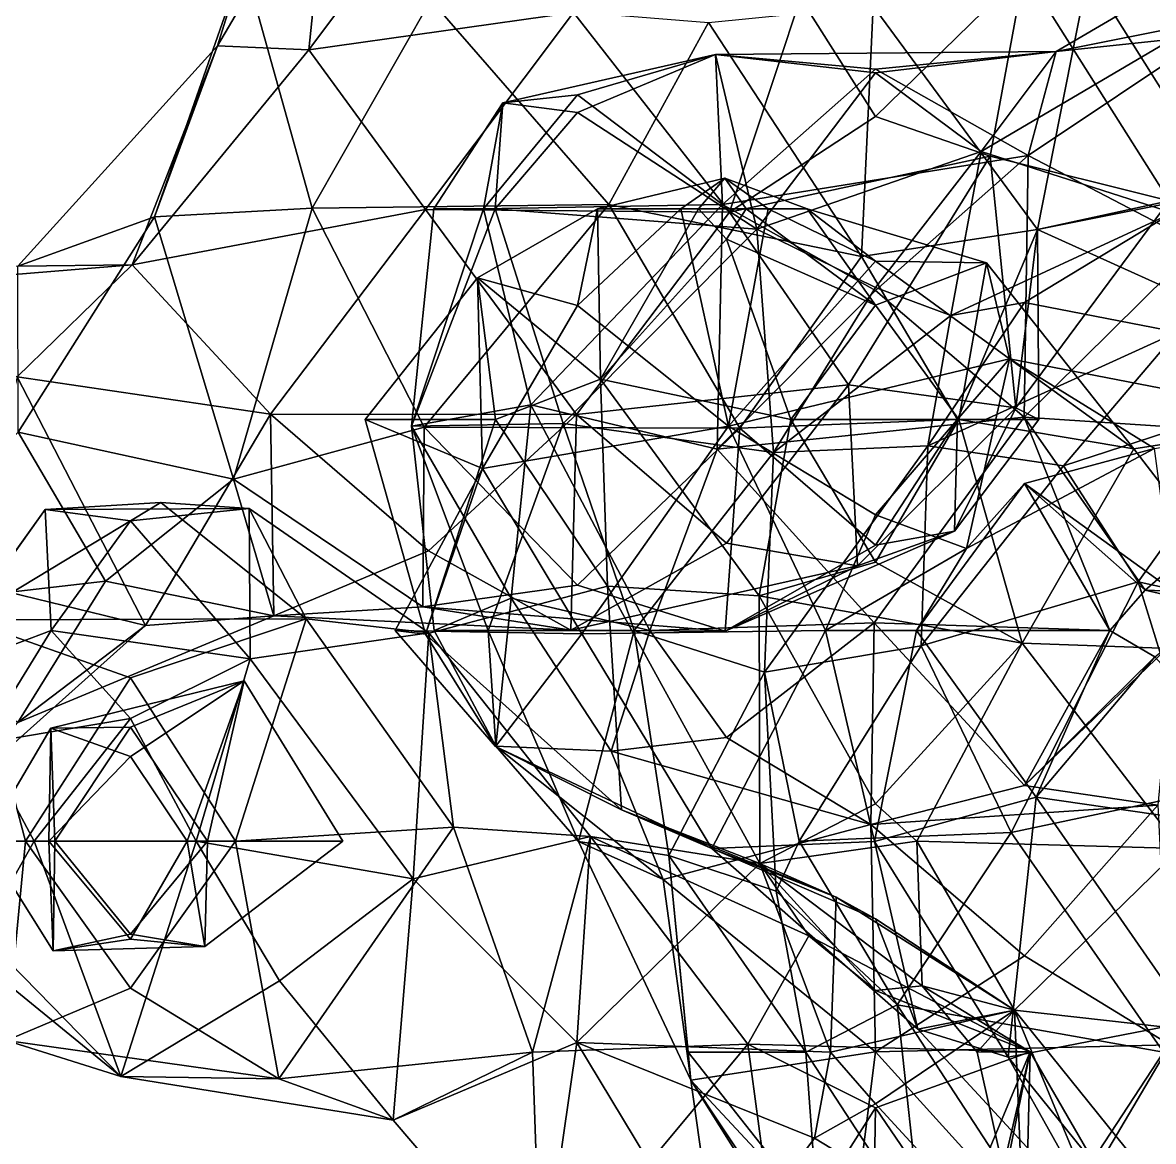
# Model space of a CAD drawing. Extents: x 290083 to 295691, y 4553739 to 4561622.
# Drawn here: x 293514.7 to 293610.3, y 4559095.4 to 4559189.9 of the extents above; entities that cross this region are included whole.
import ezdxf

# ---------------------------------------------------------------- set-up
doc = ezdxf.new("R2010")
doc.units = 0
doc.layers.add('Au_ppm_Pref_-_0_3', color=7, linetype='CONTINUOUS')

msp = doc.modelspace()

# ---------------------------------------------------------------- linework, layer by layer
at = {"layer": 'Au_ppm_Pref_-_0_3'}
for points in [[(293531.165, 4559187.961, 1775.858), (293540.558, 4559203.954, 1775.858), (293533.368, 4559195.027, 1781.602)], [(293540.558, 4559203.954, 1775.858), (293531.165, 4559187.961, 1775.858), (293538.869, 4559187.637, 1772.537)], [(293540.558, 4559203.954, 1775.858), (293538.869, 4559187.637, 1772.537), (293549.005, 4559201.146, 1772.812)], [(293561.254, 4559190.769, 1771.542), (293549.005, 4559201.146, 1772.812), (293538.869, 4559187.637, 1772.537)], [(293614.899, 4559188.846, 1828.143), (293602.068, 4559187.499, 1822.65), (293622.904, 4559199.685, 1823.335)], [(293622.904, 4559199.685, 1823.335), (293602.068, 4559187.499, 1822.65), (293614.21, 4559189.901, 1817.909)], [(293539.171, 4559174.246, 1786.63), (293525.83, 4559173.512, 1781.373), (293533.368, 4559195.027, 1781.602)], [(293525.83, 4559173.512, 1781.373), (293531.165, 4559187.961, 1775.858), (293533.368, 4559195.027, 1781.602)], [(293549.206, 4559191.844, 1787.183), (293539.171, 4559174.246, 1786.63), (293533.368, 4559195.027, 1781.602)], [(293615.13, 4559194.769, 1793.007), (293616.421, 4559175.628, 1786.848), (293604.774, 4559194.148, 1786.87)], [(293599.376, 4559194.274, 1773.521), (293580.457, 4559192.008, 1772.91), (293586.803, 4559182.002, 1773.254)], [(293604.774, 4559194.148, 1786.87), (293600.509, 4559172.434, 1783.422), (293586.601, 4559191.305, 1782.914)], [(293596.494, 4559178.63, 1772.77), (293599.376, 4559194.274, 1773.521), (293586.803, 4559182.002, 1773.254)], [(293611.625, 4559174.876, 1776.261), (293599.376, 4559194.274, 1773.521), (293596.494, 4559178.63, 1772.77)], [(293624.555, 4559191.615, 1774.171), (293599.376, 4559194.274, 1773.521), (293611.625, 4559174.876, 1776.261)], [(293616.421, 4559175.628, 1786.848), (293600.509, 4559172.434, 1783.422), (293604.774, 4559194.148, 1786.87)], [(293539.171, 4559174.246, 1786.63), (293549.206, 4559191.844, 1787.183), (293564.241, 4559174.546, 1788.956)], [(293572.684, 4559189.95, 1786.334), (293564.241, 4559174.546, 1788.956), (293549.206, 4559191.844, 1787.183)], [(293574.447, 4559173.903, 1771.065), (293580.457, 4559192.008, 1772.91), (293561.254, 4559190.769, 1771.542)], [(293574.447, 4559173.903, 1771.065), (293586.803, 4559182.002, 1773.254), (293580.457, 4559192.008, 1772.91)], [(293561.254, 4559190.769, 1771.542), (293538.869, 4559187.637, 1772.537), (293548.757, 4559174.135, 1770.44)], [(293574.447, 4559173.903, 1771.065), (293561.254, 4559190.769, 1771.542), (293548.757, 4559174.135, 1770.44)], [(293585.603, 4559170.149, 1785.824), (293572.684, 4559189.95, 1786.334), (293586.601, 4559191.305, 1782.914)], [(293600.509, 4559172.434, 1783.422), (293585.603, 4559170.149, 1785.824), (293586.601, 4559191.305, 1782.914)], [(293585.603, 4559170.149, 1785.824), (293564.241, 4559174.546, 1788.956), (293572.684, 4559189.95, 1786.334)], [(293595.721, 4559179.027, 1815.719), (293614.21, 4559189.901, 1817.909), (293602.068, 4559187.499, 1822.65)], [(293614.21, 4559189.901, 1817.909), (293595.721, 4559179.027, 1815.719), (293611.925, 4559173.85, 1811.484)], [(293614.899, 4559188.846, 1828.143), (293614.133, 4559171.175, 1833.241), (293599.718, 4559178.698, 1830.055)], [(293614.899, 4559188.846, 1828.143), (293599.718, 4559178.698, 1830.055), (293602.068, 4559187.499, 1822.65)], [(293514.26, 4559169.35, 1775.328), (293531.165, 4559187.961, 1775.858), (293525.83, 4559173.512, 1781.373)], [(293531.165, 4559187.961, 1775.858), (293514.26, 4559169.35, 1775.328), (293523.93, 4559169.444, 1771.559)], [(293538.869, 4559187.637, 1772.537), (293531.165, 4559187.961, 1775.858), (293523.93, 4559169.444, 1771.559)], [(293548.757, 4559174.135, 1770.44), (293538.869, 4559187.637, 1772.537), (293523.93, 4559169.444, 1771.559)], [(293573.279, 4559187.232, 1823.373), (293561.605, 4559183.82, 1826.583), (293555.276, 4559183.14, 1823.373)], [(293573.279, 4559187.232, 1823.373), (293555.276, 4559183.14, 1823.373), (293561.605, 4559182.317, 1820.664)], [(293576.757, 4559172.48, 1818.408), (293573.279, 4559187.232, 1823.373), (293561.605, 4559182.317, 1820.664)], [(293573.279, 4559187.232, 1823.373), (293573.863, 4559174.566, 1829.482), (293561.605, 4559183.82, 1826.583)], [(293586.803, 4559185.688, 1819.54), (293602.068, 4559187.499, 1822.65), (293573.279, 4559187.232, 1823.373)], [(293573.279, 4559187.232, 1823.373), (293602.068, 4559187.499, 1822.65), (293586.803, 4559185.987, 1827.305)], [(293576.757, 4559172.48, 1818.408), (293586.803, 4559185.688, 1819.54), (293573.279, 4559187.232, 1823.373)], [(293573.279, 4559187.232, 1823.373), (293586.803, 4559185.987, 1827.305), (293573.863, 4559174.566, 1829.482)], [(293602.068, 4559187.499, 1822.65), (293599.718, 4559178.698, 1830.055), (293586.803, 4559185.987, 1827.305)], [(293586.803, 4559185.688, 1819.54), (293595.721, 4559179.027, 1815.719), (293602.068, 4559187.499, 1822.65)], [(293599.718, 4559178.698, 1830.055), (293573.863, 4559174.566, 1829.482), (293586.803, 4559185.987, 1827.305)], [(293576.757, 4559172.48, 1818.408), (293595.721, 4559179.027, 1815.719), (293586.803, 4559185.688, 1819.54)], [(293553.655, 4559174.19, 1827.12), (293549.437, 4559174.19, 1823.373), (293555.276, 4559183.14, 1823.373)], [(293555.276, 4559183.14, 1823.373), (293549.437, 4559174.19, 1823.373), (293554.627, 4559174.19, 1820.083)], [(293553.655, 4559174.19, 1827.12), (293561.605, 4559183.82, 1826.583), (293573.863, 4559174.566, 1829.482)], [(293553.655, 4559174.19, 1827.12), (293555.276, 4559183.14, 1823.373), (293561.605, 4559183.82, 1826.583)], [(293555.276, 4559183.14, 1823.373), (293554.627, 4559174.19, 1820.083), (293561.605, 4559182.317, 1820.664)], [(293576.757, 4559172.48, 1818.408), (293561.605, 4559182.317, 1820.664), (293554.627, 4559174.19, 1820.083)], [(293574.447, 4559173.903, 1771.065), (293596.494, 4559178.63, 1772.77), (293586.803, 4559182.002, 1773.254)], [(293599.718, 4559178.698, 1830.055), (293586.803, 4559167.277, 1832.947), (293573.863, 4559174.566, 1829.482)], [(293574.447, 4559173.903, 1771.065), (293584.503, 4559159.304, 1771.98), (293596.494, 4559178.63, 1772.77)], [(293576.757, 4559172.48, 1818.408), (293586.803, 4559167.54, 1813.711), (293595.721, 4559179.027, 1815.719)], [(293598.667, 4559157.359, 1776.256), (293596.494, 4559178.63, 1772.77), (293584.503, 4559159.304, 1771.98)], [(293586.803, 4559167.54, 1813.711), (293593.175, 4559165.179, 1811.494), (293595.721, 4559179.027, 1815.719)], [(293599.356, 4559156.565, 1834.323), (293586.803, 4559167.277, 1832.947), (293599.718, 4559178.698, 1830.055)], [(293611.925, 4559173.85, 1811.484), (293595.721, 4559179.027, 1815.719), (293593.175, 4559165.179, 1811.494)], [(293611.625, 4559174.876, 1776.261), (293596.494, 4559178.63, 1772.77), (293598.667, 4559157.359, 1776.256)], [(293599.356, 4559156.565, 1834.323), (293599.718, 4559178.698, 1830.055), (293614.133, 4559171.175, 1833.241)], [(293563.279, 4559174.19, 1853.069), (293574.056, 4559176.777, 1853.044), (293571.824, 4559174.19, 1854.191)], [(293574.056, 4559176.777, 1853.044), (293563.279, 4559174.19, 1853.069), (293570.349, 4559174.19, 1851.252)], [(293574.056, 4559176.777, 1853.044), (293570.349, 4559174.19, 1851.252), (293577.715, 4559174.19, 1851.414)], [(293575.863, 4559174.19, 1853.852), (293571.824, 4559174.19, 1854.191), (293574.056, 4559176.777, 1853.044)], [(293574.056, 4559176.777, 1853.044), (293581.03, 4559174.19, 1853.069), (293575.863, 4559174.19, 1853.852)], [(293581.03, 4559174.19, 1853.069), (293574.056, 4559176.777, 1853.044), (293577.715, 4559174.19, 1851.414)], [(293616.421, 4559175.628, 1786.848), (293617.82, 4559164.601, 1781.797), (293600.509, 4559172.434, 1783.422)], [(293539.171, 4559174.246, 1786.63), (293564.241, 4559174.546, 1788.956), (293548.635, 4559155.738, 1787.673)], [(293564.241, 4559174.546, 1788.956), (293575.329, 4559155.647, 1788.483), (293548.635, 4559155.738, 1787.673)], [(293557.656, 4559157.609, 1830.739), (293553.655, 4559174.19, 1827.12), (293573.863, 4559174.566, 1829.482)], [(293557.656, 4559157.609, 1830.739), (293573.863, 4559174.566, 1829.482), (293573.408, 4559153.869, 1832.967)], [(293564.241, 4559174.546, 1788.956), (293585.603, 4559170.149, 1785.824), (293575.329, 4559155.647, 1788.483)], [(293586.803, 4559167.277, 1832.947), (293573.408, 4559153.869, 1832.967), (293573.863, 4559174.566, 1829.482)], [(293611.625, 4559174.876, 1776.261), (293598.667, 4559157.359, 1776.256), (293600.509, 4559172.434, 1783.422)], [(293611.625, 4559174.876, 1776.261), (293600.509, 4559172.434, 1783.422), (293617.82, 4559164.601, 1781.797)], [(293514.31, 4559155.306, 1780.639), (293514.26, 4559169.35, 1775.328), (293525.83, 4559173.512, 1781.373)], [(293514.31, 4559155.306, 1780.639), (293525.83, 4559173.512, 1781.373), (293532.523, 4559151.35, 1783.434)], [(293548.757, 4559174.135, 1770.44), (293523.93, 4559169.444, 1771.559), (293535.642, 4559156.841, 1770.404)], [(293539.171, 4559174.246, 1786.63), (293532.523, 4559151.35, 1783.434), (293525.83, 4559173.512, 1781.373)], [(293539.171, 4559174.246, 1786.63), (293548.635, 4559155.738, 1787.673), (293532.523, 4559151.35, 1783.434)], [(293561.526, 4559156.801, 1770.635), (293548.757, 4559174.135, 1770.44), (293535.642, 4559156.841, 1770.404)], [(293557.656, 4559157.609, 1830.739), (293547.555, 4559155.824, 1823.383), (293553.655, 4559174.19, 1827.12)], [(293553.655, 4559174.19, 1827.12), (293547.555, 4559155.824, 1823.383), (293549.437, 4559174.19, 1823.373)], [(293560.379, 4559156.033, 1816.52), (293554.627, 4559174.19, 1820.083), (293547.555, 4559155.824, 1823.383)], [(293554.627, 4559174.19, 1820.083), (293549.437, 4559174.19, 1823.373), (293547.555, 4559155.824, 1823.383)], [(293574.447, 4559173.903, 1771.065), (293548.757, 4559174.135, 1770.44), (293561.526, 4559156.801, 1770.635)], [(293563.279, 4559174.19, 1853.069), (293563.557, 4559159.792, 1855.13), (293553.14, 4559168.342, 1853.069)], [(293563.279, 4559174.19, 1853.069), (293553.14, 4559168.342, 1853.069), (293561.605, 4559166.013, 1849.856)], [(293576.757, 4559172.48, 1818.408), (293554.627, 4559174.19, 1820.083), (293560.379, 4559156.033, 1816.52)], [(293574.447, 4559173.903, 1771.065), (293561.526, 4559156.801, 1770.635), (293584.503, 4559159.304, 1771.98)], [(293574.356, 4559155.818, 1847.671), (293570.349, 4559174.19, 1851.252), (293561.605, 4559166.013, 1849.856)], [(293563.279, 4559174.19, 1853.069), (293561.605, 4559166.013, 1849.856), (293570.349, 4559174.19, 1851.252)], [(293563.279, 4559174.19, 1853.069), (293571.824, 4559174.19, 1854.191), (293563.557, 4559159.792, 1855.13)], [(293571.824, 4559174.19, 1854.191), (293574.204, 4559171.629, 1853.923), (293563.557, 4559159.792, 1855.13)], [(293574.356, 4559155.818, 1847.671), (293577.715, 4559174.19, 1851.414), (293570.349, 4559174.19, 1851.252)], [(293574.204, 4559171.629, 1853.923), (293571.824, 4559174.19, 1854.191), (293575.863, 4559174.19, 1853.852)], [(293586.803, 4559166.049, 1856.295), (293574.204, 4559171.629, 1853.923), (293575.863, 4559174.19, 1853.852)], [(293574.356, 4559155.818, 1847.671), (293586.803, 4559169.766, 1848.605), (293577.715, 4559174.19, 1851.414)], [(293586.803, 4559166.049, 1856.295), (293575.863, 4559174.19, 1853.852), (293581.03, 4559174.19, 1853.069)], [(293586.803, 4559169.766, 1848.605), (293581.03, 4559174.19, 1853.069), (293577.715, 4559174.19, 1851.414)], [(293586.803, 4559166.049, 1856.295), (293581.03, 4559174.19, 1853.069), (293596.181, 4559169.635, 1853.069)], [(293586.803, 4559169.766, 1848.605), (293596.181, 4559169.635, 1853.069), (293581.03, 4559174.19, 1853.069)], [(293611.925, 4559173.85, 1811.484), (293593.175, 4559165.179, 1811.494), (293599.402, 4559166.276, 1808.193)], [(293611.925, 4559173.85, 1811.484), (293599.402, 4559166.276, 1808.193), (293612.3, 4559163.773, 1804.632)], [(293576.757, 4559172.48, 1818.408), (293560.379, 4559156.033, 1816.52), (293578.16, 4559153.585, 1812.31)], [(293576.757, 4559172.48, 1818.408), (293578.16, 4559153.585, 1812.31), (293586.803, 4559167.54, 1813.711)], [(293579.645, 4559156.372, 1856.444), (293563.557, 4559159.792, 1855.13), (293574.204, 4559171.629, 1853.923)], [(293586.803, 4559166.049, 1856.295), (293579.645, 4559156.372, 1856.444), (293574.204, 4559171.629, 1853.923)], [(293585.603, 4559170.149, 1785.824), (293600.509, 4559172.434, 1783.422), (293593.728, 4559156.372, 1785.062)], [(293600.621, 4559156.372, 1781.797), (293593.728, 4559156.372, 1785.062), (293600.509, 4559172.434, 1783.422)], [(293598.667, 4559157.359, 1776.256), (293600.621, 4559156.372, 1781.797), (293600.509, 4559172.434, 1783.422)], [(293599.356, 4559156.565, 1834.323), (293614.133, 4559171.175, 1833.241), (293624.568, 4559154.913, 1833.896)], [(293574.356, 4559155.818, 1847.671), (293598.128, 4559161.514, 1846.873), (293586.803, 4559169.766, 1848.605)], [(293593.728, 4559156.372, 1785.062), (293575.329, 4559155.647, 1788.483), (293585.603, 4559170.149, 1785.824)], [(293596.181, 4559169.635, 1853.069), (293586.803, 4559169.766, 1848.605), (293598.128, 4559161.514, 1846.873)], [(293593.851, 4559156.372, 1856.392), (293586.803, 4559166.049, 1856.295), (293596.181, 4559169.635, 1853.069)], [(293593.851, 4559156.372, 1856.392), (293596.181, 4559169.635, 1853.069), (293608.639, 4559153.9, 1852.236)], [(293608.639, 4559153.9, 1852.236), (293596.181, 4559169.635, 1853.069), (293598.128, 4559161.514, 1846.873)], [(293499.501, 4559167.46, 1770.671), (293523.93, 4559169.444, 1771.559), (293514.26, 4559169.35, 1775.328)], [(293523.93, 4559169.444, 1771.559), (293499.501, 4559167.46, 1770.671), (293514.216, 4559159.98, 1767.298)], [(293535.642, 4559156.841, 1770.404), (293523.93, 4559169.444, 1771.559), (293514.216, 4559159.98, 1767.298)], [(293543.636, 4559156.372, 1853.069), (293553.14, 4559168.342, 1853.069), (293554.669, 4559156.372, 1856.339)], [(293553.14, 4559168.342, 1853.069), (293543.636, 4559156.372, 1853.069), (293553.568, 4559152.237, 1847.903)], [(293553.14, 4559168.342, 1853.069), (293563.557, 4559159.792, 1855.13), (293554.669, 4559156.372, 1856.339)], [(293553.14, 4559168.342, 1853.069), (293553.568, 4559152.237, 1847.903), (293561.605, 4559166.013, 1849.856)], [(293599.356, 4559156.565, 1834.323), (293573.408, 4559153.869, 1832.967), (293586.803, 4559167.277, 1832.947)], [(293578.16, 4559153.585, 1812.31), (293593.175, 4559165.179, 1811.494), (293586.803, 4559167.54, 1813.711)], [(293574.356, 4559155.818, 1847.671), (293561.605, 4559166.013, 1849.856), (293553.568, 4559152.237, 1847.903)], [(293593.851, 4559156.372, 1856.392), (293579.645, 4559156.372, 1856.444), (293586.803, 4559166.049, 1856.295)], [(293593.175, 4559165.179, 1811.494), (293591.236, 4559154.15, 1806.272), (293599.402, 4559166.276, 1808.193)], [(293612.3, 4559163.773, 1804.632), (293599.402, 4559166.276, 1808.193), (293591.236, 4559154.15, 1806.272)], [(293578.16, 4559153.585, 1812.31), (293591.236, 4559154.15, 1806.272), (293593.175, 4559165.179, 1811.494)], [(293591.236, 4559154.15, 1806.272), (293602.707, 4559152.466, 1800.529), (293612.3, 4559163.773, 1804.632)], [(293612.3, 4559163.773, 1804.632), (293602.707, 4559152.466, 1800.529), (293620.08, 4559158.139, 1799.329)], [(293574.356, 4559155.818, 1847.671), (293586.803, 4559148.336, 1843.869), (293598.128, 4559161.514, 1846.873)], [(293586.803, 4559148.336, 1843.869), (293594.502, 4559145.485, 1841.191), (293598.128, 4559161.514, 1846.873)], [(293610.393, 4559153.937, 1841.84), (293598.128, 4559161.514, 1846.873), (293594.502, 4559145.485, 1841.191)], [(293608.639, 4559153.9, 1852.236), (293598.128, 4559161.514, 1846.873), (293624.6, 4559156.372, 1847.13)], [(293598.128, 4559161.514, 1846.873), (293610.393, 4559153.937, 1841.84), (293624.6, 4559156.372, 1847.13)], [(293514.216, 4559159.98, 1767.298), (293510.02, 4559142.636, 1765.9), (293525.07, 4559138.959, 1770.12)], [(293535.642, 4559156.841, 1770.404), (293514.216, 4559159.98, 1767.298), (293525.07, 4559138.959, 1770.12)], [(293564.121, 4559142.298, 1856.574), (293554.669, 4559156.372, 1856.339), (293563.557, 4559159.792, 1855.13)], [(293584.503, 4559159.304, 1771.98), (293561.526, 4559156.801, 1770.635), (293574.204, 4559145.918, 1772.373)], [(293579.645, 4559156.372, 1856.444), (293576.958, 4559141.481, 1855.343), (293563.557, 4559159.792, 1855.13)], [(293564.121, 4559142.298, 1856.574), (293563.557, 4559159.792, 1855.13), (293576.958, 4559141.481, 1855.343)], [(293584.503, 4559159.304, 1771.98), (293574.204, 4559145.918, 1772.373), (293585.286, 4559144.008, 1776.961)], [(293598.667, 4559157.359, 1776.256), (293584.503, 4559159.304, 1771.98), (293585.286, 4559144.008, 1776.961)], [(293609.018, 4559142.67, 1796.837), (293620.08, 4559158.139, 1799.329), (293602.707, 4559152.466, 1800.529)], [(293624.646, 4559139.217, 1795.929), (293620.08, 4559158.139, 1799.329), (293609.018, 4559142.67, 1796.837)], [(293555.991, 4559141.267, 1828.576), (293547.555, 4559155.824, 1823.383), (293557.656, 4559157.609, 1830.739)], [(293555.991, 4559141.267, 1828.576), (293557.656, 4559157.609, 1830.739), (293567.708, 4559138.554, 1832.374)], [(293567.708, 4559138.554, 1832.374), (293557.656, 4559157.609, 1830.739), (293573.408, 4559153.869, 1832.967)], [(293598.667, 4559157.359, 1776.256), (293585.286, 4559144.008, 1776.961), (293593.473, 4559146.939, 1781.797)], [(293598.667, 4559157.359, 1776.256), (293593.473, 4559146.939, 1781.797), (293600.621, 4559156.372, 1781.797)], [(293535.642, 4559156.841, 1770.404), (293525.07, 4559138.959, 1770.12), (293535.91, 4559139.788, 1776.038)], [(293561.526, 4559156.801, 1770.635), (293535.642, 4559156.841, 1770.404), (293549.005, 4559145.285, 1772.163)], [(293535.91, 4559139.788, 1776.038), (293549.005, 4559145.285, 1772.163), (293535.642, 4559156.841, 1770.404)], [(293543.636, 4559156.372, 1853.069), (293554.669, 4559156.372, 1856.339), (293548.746, 4559138.232, 1853.016)], [(293553.568, 4559152.237, 1847.903), (293543.636, 4559156.372, 1853.069), (293548.746, 4559138.232, 1853.016)], [(293554.669, 4559156.372, 1856.339), (293564.121, 4559142.298, 1856.574), (293548.746, 4559138.232, 1853.016)], [(293561.526, 4559156.801, 1770.635), (293549.005, 4559145.285, 1772.163), (293561.046, 4559138.58, 1775.869)], [(293574.204, 4559145.918, 1772.373), (293561.526, 4559156.801, 1770.635), (293561.046, 4559138.58, 1775.869)], [(293599.356, 4559156.565, 1834.323), (293586.677, 4559139.185, 1834.354), (293573.408, 4559153.869, 1832.967)], [(293586.803, 4559145.749, 1785.338), (293575.329, 4559155.647, 1788.483), (293593.728, 4559156.372, 1785.062)], [(293579.645, 4559156.372, 1856.444), (293586.803, 4559144.322, 1857.086), (293576.958, 4559141.481, 1855.343)], [(293593.851, 4559156.372, 1856.392), (293586.803, 4559144.322, 1857.086), (293579.645, 4559156.372, 1856.444)], [(293599.356, 4559156.565, 1834.323), (293606.606, 4559138.554, 1835.251), (293586.677, 4559139.185, 1834.354)], [(293593.851, 4559156.372, 1856.392), (293599.202, 4559137.47, 1855.138), (293586.803, 4559144.322, 1857.086)], [(293593.473, 4559146.939, 1781.797), (293586.803, 4559145.749, 1785.338), (293593.728, 4559156.372, 1785.062)], [(293600.621, 4559156.372, 1781.797), (293593.473, 4559146.939, 1781.797), (293593.728, 4559156.372, 1785.062)], [(293599.202, 4559137.47, 1855.138), (293593.851, 4559156.372, 1856.392), (293608.639, 4559153.9, 1852.236)], [(293599.356, 4559156.565, 1834.323), (293609.588, 4559141.967, 1835.251), (293606.606, 4559138.554, 1835.251)], [(293609.588, 4559141.967, 1835.251), (293599.356, 4559156.565, 1834.323), (293624.568, 4559154.913, 1833.896)], [(293608.639, 4559153.9, 1852.236), (293624.6, 4559156.372, 1847.13), (293621.912, 4559136.653, 1852.759)], [(293521.687, 4559142.726, 1779.407), (293499.202, 4559140.131, 1780.247), (293514.31, 4559155.306, 1780.639)], [(293532.523, 4559151.35, 1783.434), (293521.687, 4559142.726, 1779.407), (293514.31, 4559155.306, 1780.639)], [(293532.523, 4559151.35, 1783.434), (293548.635, 4559155.738, 1787.673), (293548.531, 4559140.549, 1781.621)], [(293560.379, 4559156.033, 1816.52), (293547.555, 4559155.824, 1823.383), (293554.051, 4559138.554, 1818.401)], [(293554.051, 4559138.554, 1818.401), (293547.555, 4559155.824, 1823.383), (293549.48, 4559138.554, 1823.373)], [(293555.991, 4559141.267, 1828.576), (293549.48, 4559138.554, 1823.373), (293547.555, 4559155.824, 1823.383)], [(293548.531, 4559140.549, 1781.621), (293548.635, 4559155.738, 1787.673), (293561.605, 4559142.369, 1786.465)], [(293575.329, 4559155.647, 1788.483), (293561.605, 4559142.369, 1786.465), (293548.635, 4559155.738, 1787.673)], [(293574.356, 4559155.818, 1847.671), (293553.568, 4559152.237, 1847.903), (293561.953, 4559138.255, 1845.577)], [(293566.388, 4559138.554, 1812.236), (293560.379, 4559156.033, 1816.52), (293554.051, 4559138.554, 1818.401)], [(293578.16, 4559153.585, 1812.31), (293560.379, 4559156.033, 1816.52), (293566.388, 4559138.554, 1812.236)], [(293575.329, 4559155.647, 1788.483), (293574.085, 4559138.502, 1781.807), (293561.605, 4559142.369, 1786.465)], [(293574.356, 4559155.818, 1847.671), (293561.953, 4559138.255, 1845.577), (293582.568, 4559138.554, 1842.196)], [(293575.329, 4559155.647, 1788.483), (293586.803, 4559145.749, 1785.338), (293574.085, 4559138.502, 1781.807)], [(293574.356, 4559155.818, 1847.671), (293582.568, 4559138.554, 1842.196), (293586.803, 4559148.336, 1843.869)], [(293609.588, 4559141.967, 1835.251), (293624.568, 4559154.913, 1833.896), (293613.735, 4559141.006, 1835.251)], [(293578.16, 4559153.585, 1812.31), (293566.388, 4559138.554, 1812.236), (293577.397, 4559135.028, 1806.454)], [(293586.677, 4559139.185, 1834.354), (293567.708, 4559138.554, 1832.374), (293573.408, 4559153.869, 1832.967)], [(293578.16, 4559153.585, 1812.31), (293577.397, 4559135.028, 1806.454), (293591.236, 4559154.15, 1806.272)], [(293591.236, 4559154.15, 1806.272), (293577.397, 4559135.028, 1806.454), (293590.654, 4559137.261, 1800.284)], [(293591.236, 4559154.15, 1806.272), (293590.654, 4559137.261, 1800.284), (293602.707, 4559152.466, 1800.529)], [(293599.402, 4559150.961, 1837.055), (293610.393, 4559153.937, 1841.84), (293594.502, 4559145.485, 1841.191)], [(293608.639, 4559153.9, 1852.236), (293621.912, 4559136.653, 1852.759), (293599.202, 4559137.47, 1855.138)], [(293599.402, 4559150.961, 1837.055), (293612.001, 4559141.886, 1836.362), (293610.393, 4559153.937, 1841.84)], [(293602.707, 4559152.466, 1800.529), (293590.654, 4559137.261, 1800.284), (293609.018, 4559142.67, 1796.837)], [(293553.568, 4559152.237, 1847.903), (293548.746, 4559138.232, 1853.016), (293546.174, 4559138.554, 1847.13)], [(293553.568, 4559152.237, 1847.903), (293546.174, 4559138.554, 1847.13), (293561.953, 4559138.255, 1845.577)], [(293521.687, 4559142.726, 1779.407), (293532.523, 4559151.35, 1783.434), (293535.91, 4559139.788, 1776.038)], [(293532.523, 4559151.35, 1783.434), (293548.531, 4559140.549, 1781.621), (293535.91, 4559139.788, 1776.038)], [(293599.402, 4559150.961, 1837.055), (293594.502, 4559145.485, 1841.191), (293590.267, 4559138.554, 1836.884)], [(293599.402, 4559150.961, 1837.055), (293590.267, 4559138.554, 1836.884), (293606.606, 4559138.554, 1835.251)], [(293599.402, 4559150.961, 1837.055), (293606.606, 4559138.554, 1835.251), (293609.588, 4559141.967, 1835.251)], [(293599.402, 4559150.961, 1837.055), (293609.588, 4559141.967, 1835.251), (293612.001, 4559141.886, 1836.362)], [(293516.579, 4559148.776, 1864.948), (293509.94, 4559139.459, 1870.972), (293506.357, 4559134.498, 1864.948)], [(293516.579, 4559148.776, 1864.948), (293506.357, 4559134.498, 1864.948), (293517.083, 4559138.554, 1861.778)], [(293526.358, 4559149.371, 1869.756), (293538.664, 4559139.54, 1872.41), (293509.94, 4559139.459, 1870.972)], [(293526.358, 4559149.371, 1869.756), (293509.94, 4559139.459, 1870.972), (293516.579, 4559148.776, 1864.948)], [(293526.358, 4559149.371, 1869.756), (293516.579, 4559148.776, 1864.948), (293533.823, 4559148.848, 1866.238)], [(293533.823, 4559148.848, 1866.238), (293516.579, 4559148.776, 1864.948), (293523.807, 4559147.83, 1861.856)], [(293516.579, 4559148.776, 1864.948), (293517.083, 4559138.554, 1861.778), (293523.807, 4559147.83, 1861.856)], [(293533.823, 4559148.848, 1866.238), (293523.807, 4559147.83, 1861.856), (293533.918, 4559136.15, 1860.983)], [(293538.664, 4559139.54, 1872.41), (293526.358, 4559149.371, 1869.756), (293533.823, 4559148.848, 1866.238)], [(293538.664, 4559139.54, 1872.41), (293533.823, 4559148.848, 1866.238), (293549.023, 4559138.337, 1864.976)], [(293533.823, 4559148.848, 1866.238), (293533.918, 4559136.15, 1860.983), (293549.023, 4559138.337, 1864.976)], [(293523.807, 4559147.83, 1861.856), (293517.083, 4559138.554, 1861.778), (293533.918, 4559136.15, 1860.983)], [(293594.502, 4559145.485, 1841.191), (293586.803, 4559148.336, 1843.869), (293582.568, 4559138.554, 1842.196)], [(293593.473, 4559146.939, 1781.797), (293574.085, 4559138.502, 1781.807), (293586.803, 4559145.749, 1785.338)], [(293585.286, 4559144.008, 1776.961), (293574.085, 4559138.502, 1781.807), (293593.473, 4559146.939, 1781.797)], [(293585.286, 4559144.008, 1776.961), (293574.204, 4559145.918, 1772.373), (293561.046, 4559138.58, 1775.869)], [(293549.005, 4559145.285, 1772.163), (293535.91, 4559139.788, 1776.038), (293561.046, 4559138.58, 1775.869)], [(293590.267, 4559138.554, 1836.884), (293594.502, 4559145.485, 1841.191), (293582.568, 4559138.554, 1842.196)], [(293574.085, 4559138.502, 1781.807), (293585.286, 4559144.008, 1776.961), (293561.046, 4559138.58, 1775.869)], [(293586.803, 4559144.322, 1857.086), (293599.202, 4559137.47, 1855.138), (293576.958, 4559141.481, 1855.343)], [(293514.285, 4559130.76, 1777.005), (293499.202, 4559140.131, 1780.247), (293521.687, 4559142.726, 1779.407)], [(293510.02, 4559142.636, 1765.9), (293508.29, 4559123.974, 1770.679), (293525.07, 4559138.959, 1770.12)], [(293535.91, 4559139.788, 1776.038), (293514.285, 4559130.76, 1777.005), (293521.687, 4559142.726, 1779.407)], [(293561.605, 4559142.369, 1786.465), (293574.085, 4559138.502, 1781.807), (293548.531, 4559140.549, 1781.621)], [(293564.121, 4559142.298, 1856.574), (293565.315, 4559123.384, 1852.465), (293548.746, 4559138.232, 1853.016)], [(293565.315, 4559123.384, 1852.465), (293564.121, 4559142.298, 1856.574), (293577.008, 4559118.847, 1858.317)], [(293577.008, 4559118.847, 1858.317), (293564.121, 4559142.298, 1856.574), (293576.958, 4559141.481, 1855.343)], [(293590.654, 4559137.261, 1800.284), (293598.256, 4559121.475, 1798.921), (293609.018, 4559142.67, 1796.837)], [(293609.018, 4559142.67, 1796.837), (293598.256, 4559121.475, 1798.921), (293614.508, 4559124.919, 1796.252)], [(293624.646, 4559139.217, 1795.929), (293609.018, 4559142.67, 1796.837), (293614.508, 4559124.919, 1796.252)], [(293609.588, 4559141.967, 1835.251), (293613.735, 4559141.006, 1835.251), (293612.001, 4559141.886, 1836.362)], [(293554.691, 4559128.777, 1823.373), (293549.48, 4559138.554, 1823.373), (293555.991, 4559141.267, 1828.576)], [(293554.691, 4559128.777, 1823.373), (293555.991, 4559141.267, 1828.576), (293564.447, 4559128.358, 1828.111)], [(293567.708, 4559138.554, 1832.374), (293564.447, 4559128.358, 1828.111), (293555.991, 4559141.267, 1828.576)], [(293599.202, 4559137.47, 1855.138), (293586.803, 4559123.891, 1854.121), (293576.958, 4559141.481, 1855.343)], [(293577.008, 4559118.847, 1858.317), (293576.958, 4559141.481, 1855.343), (293586.803, 4559123.891, 1854.121)], [(293535.91, 4559139.788, 1776.038), (293548.531, 4559140.549, 1781.621), (293561.046, 4559138.58, 1775.869)], [(293548.531, 4559140.549, 1781.621), (293574.085, 4559138.502, 1781.807), (293561.046, 4559138.58, 1775.869)], [(293502.3, 4559120.736, 1869.793), (293509.94, 4559139.459, 1870.972), (293514.92, 4559120.736, 1875.077)], [(293538.664, 4559139.54, 1872.41), (293523.807, 4559134.538, 1875.488), (293509.94, 4559139.459, 1870.972)], [(293523.807, 4559134.538, 1875.488), (293514.92, 4559120.736, 1875.077), (293509.94, 4559139.459, 1870.972)], [(293535.91, 4559139.788, 1776.038), (293525.07, 4559138.959, 1770.12), (293514.285, 4559130.76, 1777.005)], [(293532.665, 4559120.736, 1875.063), (293523.807, 4559134.538, 1875.488), (293538.664, 4559139.54, 1872.41)], [(293538.664, 4559139.54, 1872.41), (293551.103, 4559121.923, 1872.106), (293532.665, 4559120.736, 1875.063)], [(293551.103, 4559121.923, 1872.106), (293538.664, 4559139.54, 1872.41), (293549.023, 4559138.337, 1864.976)], [(293586.677, 4559139.185, 1834.354), (293574.204, 4559129.517, 1832.324), (293567.708, 4559138.554, 1832.374)], [(293586.677, 4559139.185, 1834.354), (293586.39, 4559122.142, 1828.831), (293574.204, 4559129.517, 1832.324)], [(293599.402, 4559125.433, 1833.686), (293586.39, 4559122.142, 1828.831), (293586.677, 4559139.185, 1834.354)], [(293606.606, 4559138.554, 1835.251), (293599.402, 4559125.433, 1833.686), (293586.677, 4559139.185, 1834.354)], [(293511.208, 4559129.004, 1862.192), (293517.083, 4559138.554, 1861.778), (293506.357, 4559134.498, 1864.948)], [(293508.29, 4559123.974, 1770.679), (293514.285, 4559130.76, 1777.005), (293525.07, 4559138.959, 1770.12)], [(293523.807, 4559131.1, 1862.463), (293517.083, 4559138.554, 1861.778), (293511.208, 4559129.004, 1862.192)], [(293533.918, 4559136.15, 1860.983), (293517.083, 4559138.554, 1861.778), (293523.807, 4559131.1, 1862.463)], [(293547.688, 4559117.551, 1860.691), (293549.023, 4559138.337, 1864.976), (293533.918, 4559136.15, 1860.983)], [(293546.174, 4559138.554, 1847.13), (293548.746, 4559138.232, 1853.016), (293554.674, 4559128.753, 1847.13)], [(293546.174, 4559138.554, 1847.13), (293554.674, 4559128.753, 1847.13), (293561.953, 4559138.255, 1845.577)], [(293547.688, 4559117.551, 1860.691), (293562.704, 4559121.145, 1864.634), (293549.023, 4559138.337, 1864.976)], [(293554.674, 4559128.753, 1847.13), (293548.746, 4559138.232, 1853.016), (293565.315, 4559123.384, 1852.465)], [(293562.704, 4559121.145, 1864.634), (293551.103, 4559121.923, 1872.106), (293549.023, 4559138.337, 1864.976)], [(293554.051, 4559138.554, 1818.401), (293549.48, 4559138.554, 1823.373), (293554.691, 4559128.777, 1823.373)], [(293554.051, 4559138.554, 1818.401), (293554.691, 4559128.777, 1823.373), (293561.687, 4559120.718, 1817.437)], [(293554.051, 4559138.554, 1818.401), (293561.687, 4559120.718, 1817.437), (293566.388, 4559138.554, 1812.236)], [(293554.674, 4559128.753, 1847.13), (293572.956, 4559120.123, 1847.282), (293561.953, 4559138.255, 1845.577)], [(293569.334, 4559119.519, 1810.528), (293566.388, 4559138.554, 1812.236), (293561.687, 4559120.718, 1817.437)], [(293582.568, 4559138.554, 1842.196), (293561.953, 4559138.255, 1845.577), (293572.956, 4559120.123, 1847.282)], [(293567.708, 4559138.554, 1832.374), (293574.204, 4559129.517, 1832.324), (293564.447, 4559128.358, 1828.111)], [(293566.388, 4559138.554, 1812.236), (293569.334, 4559119.519, 1810.528), (293577.397, 4559135.028, 1806.454)], [(293586.723, 4559120.716, 1841.285), (293582.568, 4559138.554, 1842.196), (293572.956, 4559120.123, 1847.282)], [(293590.267, 4559138.554, 1836.884), (293582.568, 4559138.554, 1842.196), (293586.723, 4559120.716, 1841.285)], [(293600.37, 4559124.468, 1836.951), (293590.267, 4559138.554, 1836.884), (293586.723, 4559120.716, 1841.285)], [(293606.606, 4559138.554, 1835.251), (293590.267, 4559138.554, 1836.884), (293600.37, 4559124.468, 1836.951)], [(293606.606, 4559138.554, 1835.251), (293610.422, 4559136.32, 1835.251), (293599.402, 4559125.433, 1833.686)], [(293606.606, 4559138.554, 1835.251), (293600.37, 4559124.468, 1836.951), (293610.422, 4559136.32, 1835.251)], [(293577.397, 4559135.028, 1806.454), (293580.33, 4559120.736, 1802.503), (293590.654, 4559137.261, 1800.284)], [(293590.654, 4559137.261, 1800.284), (293580.33, 4559120.736, 1802.503), (293598.256, 4559121.475, 1798.921)], [(293590.283, 4559120.736, 1854.71), (293586.803, 4559123.891, 1854.121), (293599.202, 4559137.47, 1855.138)], [(293599.202, 4559137.47, 1855.138), (293612.564, 4559120.12, 1854.175), (293590.283, 4559120.736, 1854.71)], [(293612.564, 4559120.12, 1854.175), (293599.202, 4559137.47, 1855.138), (293621.912, 4559136.653, 1852.759)], [(293612.001, 4559137.573, 1834.924), (293610.68, 4559123.772, 1827.847), (293599.402, 4559125.433, 1833.686)], [(293612.001, 4559137.573, 1834.924), (293599.402, 4559125.433, 1833.686), (293610.422, 4559136.32, 1835.251)], [(293533.918, 4559136.15, 1860.983), (293523.807, 4559131.1, 1862.463), (293529.356, 4559120.736, 1861.625)], [(293547.688, 4559117.551, 1860.691), (293533.918, 4559136.15, 1860.983), (293529.356, 4559120.736, 1861.625)], [(293624.324, 4559120.987, 1836.362), (293610.422, 4559136.32, 1835.251), (293600.37, 4559124.468, 1836.951)], [(293532.665, 4559120.736, 1875.063), (293514.92, 4559120.736, 1875.077), (293523.807, 4559134.538, 1875.488)], [(293517.058, 4559130.281, 1847.13), (293533.402, 4559134.305, 1847.13), (293523.807, 4559130.374, 1850.343)], [(293533.402, 4559134.305, 1847.13), (293517.058, 4559130.281, 1847.13), (293523.807, 4559127.885, 1844.747)], [(293533.402, 4559134.305, 1847.13), (293530.3, 4559120.736, 1850.191), (293523.807, 4559130.374, 1850.343)], [(293533.402, 4559134.305, 1847.13), (293523.807, 4559127.885, 1844.747), (293528.578, 4559120.736, 1844.881)], [(293541.747, 4559120.736, 1847.13), (293533.402, 4559134.305, 1847.13), (293528.578, 4559120.736, 1844.881)], [(293533.402, 4559134.305, 1847.13), (293541.747, 4559120.736, 1847.13), (293530.3, 4559120.736, 1850.191)], [(293577.397, 4559135.028, 1806.454), (293569.334, 4559119.519, 1810.528), (293578.398, 4559116.518, 1805.555)], [(293577.397, 4559135.028, 1806.454), (293578.398, 4559116.518, 1805.555), (293580.33, 4559120.736, 1802.503)], [(293523.807, 4559131.1, 1862.463), (293511.208, 4559129.004, 1862.192), (293515.647, 4559120.736, 1862.855)], [(293523.807, 4559131.1, 1862.463), (293515.647, 4559120.736, 1862.855), (293529.356, 4559120.736, 1861.625)], [(293511.412, 4559120.736, 1847.13), (293517.058, 4559130.281, 1847.13), (293517.399, 4559120.736, 1850.151)], [(293517.058, 4559130.281, 1847.13), (293511.412, 4559120.736, 1847.13), (293516.891, 4559120.736, 1843.87)], [(293517.058, 4559130.281, 1847.13), (293516.891, 4559120.736, 1843.87), (293523.807, 4559127.885, 1844.747)], [(293517.058, 4559130.281, 1847.13), (293523.807, 4559130.374, 1850.343), (293517.399, 4559120.736, 1850.151)], [(293530.3, 4559120.736, 1850.191), (293517.399, 4559120.736, 1850.151), (293523.807, 4559130.374, 1850.343)], [(293586.39, 4559122.142, 1828.831), (293564.447, 4559128.358, 1828.111), (293574.204, 4559129.517, 1832.324)], [(293511.208, 4559129.004, 1862.192), (293504.873, 4559120.736, 1861.962), (293515.647, 4559120.736, 1862.855)], [(293565.315, 4559123.384, 1852.465), (293572.956, 4559120.123, 1847.282), (293554.674, 4559128.753, 1847.13)], [(293554.691, 4559128.777, 1823.373), (293564.447, 4559128.358, 1828.111), (293568.842, 4559117.501, 1824.519)], [(293561.687, 4559120.718, 1817.437), (293554.691, 4559128.777, 1823.373), (293568.842, 4559117.501, 1824.519)], [(293523.807, 4559127.885, 1844.747), (293516.891, 4559120.736, 1843.87), (293528.578, 4559120.736, 1844.881)], [(293568.842, 4559117.501, 1824.519), (293564.447, 4559128.358, 1828.111), (293586.39, 4559122.142, 1828.831)], [(293599.402, 4559125.433, 1833.686), (293610.68, 4559123.772, 1827.847), (293586.39, 4559122.142, 1828.831)], [(293611.144, 4559102.906, 1798.695), (293614.508, 4559124.919, 1796.252), (293598.256, 4559121.475, 1798.921)], [(293590.283, 4559120.736, 1854.71), (293577.008, 4559118.847, 1858.317), (293586.803, 4559123.891, 1854.121)], [(293610.68, 4559123.772, 1827.847), (293599.402, 4559111.053, 1826.601), (293586.39, 4559122.142, 1828.831)], [(293598.008, 4559102.497, 1841.026), (293600.37, 4559124.468, 1836.951), (293586.723, 4559120.716, 1841.285)], [(293613.54, 4559105.492, 1836.835), (293600.37, 4559124.468, 1836.951), (293598.008, 4559102.497, 1841.026)], [(293610.68, 4559123.772, 1827.847), (293611.698, 4559103.531, 1825.373), (293599.402, 4559111.053, 1826.601)], [(293624.324, 4559120.987, 1836.362), (293600.37, 4559124.468, 1836.951), (293613.54, 4559105.492, 1836.835)], [(293583.463, 4559116.012, 1853.069), (293565.315, 4559123.384, 1852.465), (293577.008, 4559118.847, 1858.317)], [(293565.315, 4559123.384, 1852.465), (293583.463, 4559116.012, 1853.069), (293572.956, 4559120.123, 1847.282)], [(293551.103, 4559121.923, 1872.106), (293536.352, 4559100.656, 1871.421), (293532.665, 4559120.736, 1875.063)], [(293557.787, 4559102.916, 1869.459), (293536.352, 4559100.656, 1871.421), (293551.103, 4559121.923, 1872.106)], [(293551.103, 4559121.923, 1872.106), (293562.704, 4559121.145, 1864.634), (293557.787, 4559102.916, 1869.459)], [(293586.39, 4559122.142, 1828.831), (293586.802, 4559102.924, 1823.389), (293568.842, 4559117.501, 1824.519)], [(293586.39, 4559122.142, 1828.831), (293599.402, 4559111.053, 1826.601), (293586.802, 4559102.924, 1823.389)], [(293561.553, 4559103.725, 1858.698), (293562.704, 4559121.145, 1864.634), (293547.688, 4559117.551, 1860.691)], [(293575.997, 4559103.582, 1867.372), (293557.787, 4559102.916, 1869.459), (293562.704, 4559121.145, 1864.634)], [(293577.008, 4559118.847, 1858.317), (293562.704, 4559121.145, 1864.634), (293561.553, 4559103.725, 1858.698)], [(293581.158, 4559112.753, 1864.948), (293575.997, 4559103.582, 1867.372), (293562.704, 4559121.145, 1864.634)], [(293581.158, 4559112.753, 1864.948), (293562.704, 4559121.145, 1864.634), (293577.008, 4559118.847, 1858.317)], [(293588.637, 4559106.907, 1801.809), (293598.256, 4559121.475, 1798.921), (293580.33, 4559120.736, 1802.503)], [(293588.637, 4559106.907, 1801.809), (293611.144, 4559102.906, 1798.695), (293598.256, 4559121.475, 1798.921)], [(293502.3, 4559120.736, 1869.793), (293514.92, 4559120.736, 1875.077), (293513.301, 4559103.9, 1870.312)], [(293515.647, 4559120.736, 1862.855), (293504.873, 4559120.736, 1861.962), (293511.208, 4559112.877, 1862.328)], [(293515.647, 4559120.736, 1862.855), (293511.208, 4559112.877, 1862.328), (293522.985, 4559100.846, 1864.144)], [(293517.259, 4559111.476, 1847.13), (293511.412, 4559120.736, 1847.13), (293517.399, 4559120.736, 1850.151)], [(293511.412, 4559120.736, 1847.13), (293517.259, 4559111.476, 1847.13), (293516.891, 4559120.736, 1843.87)], [(293513.301, 4559103.9, 1870.312), (293514.92, 4559120.736, 1875.077), (293523.807, 4559108.328, 1875.023)], [(293532.665, 4559120.736, 1875.063), (293523.807, 4559108.328, 1875.023), (293514.92, 4559120.736, 1875.077)], [(293515.647, 4559120.736, 1862.855), (293522.985, 4559100.846, 1864.144), (293529.356, 4559120.736, 1861.625)], [(293517.259, 4559111.476, 1847.13), (293523.807, 4559112.469, 1844.374), (293516.891, 4559120.736, 1843.87)], [(293528.578, 4559120.736, 1844.881), (293516.891, 4559120.736, 1843.87), (293523.807, 4559112.469, 1844.374)], [(293517.259, 4559111.476, 1847.13), (293517.399, 4559120.736, 1850.151), (293523.807, 4559112.887, 1849.746)], [(293523.807, 4559112.887, 1849.746), (293517.399, 4559120.736, 1850.151), (293530.3, 4559120.736, 1850.191)], [(293529.356, 4559120.736, 1861.625), (293522.985, 4559100.846, 1864.144), (293536.406, 4559108.93, 1861.013)], [(293532.665, 4559120.736, 1875.063), (293536.352, 4559100.656, 1871.421), (293523.807, 4559108.328, 1875.023)], [(293530.092, 4559111.848, 1847.13), (293523.807, 4559112.887, 1849.746), (293530.3, 4559120.736, 1850.191)], [(293530.092, 4559111.848, 1847.13), (293528.578, 4559120.736, 1844.881), (293523.807, 4559112.469, 1844.374)], [(293530.092, 4559111.848, 1847.13), (293541.747, 4559120.736, 1847.13), (293528.578, 4559120.736, 1844.881)], [(293547.688, 4559117.551, 1860.691), (293529.356, 4559120.736, 1861.625), (293536.406, 4559108.93, 1861.013)], [(293541.747, 4559120.736, 1847.13), (293530.092, 4559111.848, 1847.13), (293530.3, 4559120.736, 1850.191)], [(293571.187, 4559100.529, 1817.385), (293569.334, 4559119.519, 1810.528), (293561.687, 4559120.718, 1817.437)], [(293568.842, 4559117.501, 1824.519), (293571.187, 4559100.529, 1817.385), (293561.687, 4559120.718, 1817.437)], [(293586.723, 4559120.716, 1841.285), (293572.956, 4559120.123, 1847.282), (293590.372, 4559104.846, 1847.13)], [(293583.463, 4559116.012, 1853.069), (293586.803, 4559114.189, 1850.887), (293572.956, 4559120.123, 1847.282)], [(293586.803, 4559114.189, 1850.887), (293590.372, 4559104.846, 1847.13), (293572.956, 4559120.123, 1847.282)], [(293590.283, 4559120.736, 1854.71), (293590.751, 4559108.501, 1859.009), (293577.008, 4559118.847, 1858.317)], [(293578.398, 4559116.518, 1805.555), (293588.637, 4559106.907, 1801.809), (293580.33, 4559120.736, 1802.503)], [(293586.723, 4559120.716, 1841.285), (293590.372, 4559104.846, 1847.13), (293598.008, 4559102.497, 1841.026)], [(293590.751, 4559108.501, 1859.009), (293590.283, 4559120.736, 1854.71), (293598.545, 4559106.454, 1853.305)], [(293590.283, 4559120.736, 1854.71), (293612.564, 4559120.12, 1854.175), (293598.545, 4559106.454, 1853.305)], [(293612.564, 4559120.12, 1854.175), (293623.89, 4559103.609, 1852.862), (293598.545, 4559106.454, 1853.305)], [(293570.943, 4559102.918, 1811.494), (293569.334, 4559119.519, 1810.528), (293571.187, 4559100.529, 1817.385)], [(293580.905, 4559102.918, 1806.573), (293578.398, 4559116.518, 1805.555), (293569.334, 4559119.519, 1810.528)], [(293570.943, 4559102.918, 1811.494), (293580.905, 4559102.918, 1806.573), (293569.334, 4559119.519, 1810.528)], [(293583.005, 4559102.918, 1857.218), (293577.008, 4559118.847, 1858.317), (293561.553, 4559103.725, 1858.698)], [(293586.803, 4559108.107, 1860.738), (293581.158, 4559112.753, 1864.948), (293577.008, 4559118.847, 1858.317)], [(293586.803, 4559108.107, 1860.738), (293577.008, 4559118.847, 1858.317), (293590.751, 4559108.501, 1859.009)], [(293577.008, 4559118.847, 1858.317), (293583.005, 4559102.918, 1857.218), (293583.463, 4559116.012, 1853.069)], [(293547.688, 4559117.551, 1860.691), (293536.406, 4559108.93, 1861.013), (293546.013, 4559097.16, 1864.068)], [(293547.688, 4559117.551, 1860.691), (293546.013, 4559097.16, 1864.068), (293561.553, 4559103.725, 1858.698)], [(293571.187, 4559100.529, 1817.385), (293568.842, 4559117.501, 1824.519), (293586.802, 4559102.924, 1823.389)], [(293578.398, 4559116.518, 1805.555), (293580.905, 4559102.918, 1806.573), (293588.637, 4559106.907, 1801.809)], [(293583.463, 4559116.012, 1853.069), (293583.005, 4559102.918, 1857.218), (293598.545, 4559106.454, 1853.305)], [(293583.463, 4559116.012, 1853.069), (293598.545, 4559106.454, 1853.305), (293586.803, 4559114.189, 1850.887)], [(293513.301, 4559103.9, 1870.312), (293522.985, 4559100.846, 1864.144), (293506.593, 4559114.21, 1864.948)], [(293511.208, 4559112.877, 1862.328), (293506.593, 4559114.21, 1864.948), (293522.985, 4559100.846, 1864.144)], [(293590.372, 4559104.846, 1847.13), (293586.803, 4559114.189, 1850.887), (293598.545, 4559106.454, 1853.305)], [(293530.092, 4559111.848, 1847.13), (293517.259, 4559111.476, 1847.13), (293523.807, 4559112.887, 1849.746)], [(293517.259, 4559111.476, 1847.13), (293530.092, 4559111.848, 1847.13), (293523.807, 4559112.469, 1844.374)], [(293581.158, 4559112.753, 1864.948), (293599.883, 4559102.929, 1864.932), (293575.997, 4559103.582, 1867.372)], [(293599.883, 4559102.929, 1864.932), (293581.158, 4559112.753, 1864.948), (293586.803, 4559108.107, 1860.738)], [(293599.402, 4559111.053, 1826.601), (293611.698, 4559103.531, 1825.373), (293586.802, 4559102.924, 1823.389)], [(293522.985, 4559100.846, 1864.144), (293546.013, 4559097.16, 1864.068), (293536.406, 4559108.93, 1861.013)], [(293590.751, 4559108.501, 1859.009), (293599.883, 4559102.929, 1864.932), (293586.803, 4559108.107, 1860.738)], [(293595.398, 4559102.918, 1859.009), (293599.883, 4559102.929, 1864.932), (293590.751, 4559108.501, 1859.009)], [(293590.751, 4559108.501, 1859.009), (293598.545, 4559106.454, 1853.305), (293595.398, 4559102.918, 1859.009)], [(293513.301, 4559103.9, 1870.312), (293523.807, 4559108.328, 1875.023), (293536.352, 4559100.656, 1871.421)], [(293590.677, 4559087.926, 1806.414), (293588.637, 4559106.907, 1801.809), (293580.905, 4559102.918, 1806.573)], [(293590.677, 4559087.926, 1806.414), (293601.17, 4559087.668, 1801.305), (293588.637, 4559106.907, 1801.809)], [(293588.637, 4559106.907, 1801.809), (293601.17, 4559087.668, 1801.305), (293611.144, 4559102.906, 1798.695)], [(293598.545, 4559106.454, 1853.305), (293583.005, 4559102.918, 1857.218), (293586.803, 4559098.544, 1857.551)], [(293598.545, 4559106.454, 1853.305), (293586.803, 4559098.544, 1857.551), (293599.431, 4559084.809, 1858.758)], [(293590.372, 4559104.846, 1847.13), (293598.545, 4559106.454, 1853.305), (293606.414, 4559087.505, 1847.13)], [(293595.398, 4559102.918, 1859.009), (293598.545, 4559106.454, 1853.305), (293599.431, 4559084.809, 1858.758)], [(293598.545, 4559106.454, 1853.305), (293614.225, 4559087.032, 1851.377), (293606.414, 4559087.505, 1847.13)], [(293598.545, 4559106.454, 1853.305), (293623.89, 4559103.609, 1852.862), (293614.225, 4559087.032, 1851.377)], [(293590.372, 4559104.846, 1847.13), (293606.414, 4559087.505, 1847.13), (293598.008, 4559102.497, 1841.026)], [(293611.999, 4559085.162, 1841.198), (293613.54, 4559105.492, 1836.835), (293598.008, 4559102.497, 1841.026)], [(293513.301, 4559103.9, 1870.312), (293536.352, 4559100.656, 1871.421), (293522.985, 4559100.846, 1864.144)], [(293558.497, 4559082.578, 1864.909), (293561.553, 4559103.725, 1858.698), (293546.013, 4559097.16, 1864.068)], [(293573.202, 4559084.41, 1861.016), (293561.553, 4559103.725, 1858.698), (293558.497, 4559082.578, 1864.909)], [(293561.553, 4559103.725, 1858.698), (293573.202, 4559084.41, 1861.016), (293581.648, 4559095.627, 1859.009)], [(293581.648, 4559095.627, 1859.009), (293583.005, 4559102.918, 1857.218), (293561.553, 4559103.725, 1858.698)], [(293557.787, 4559102.916, 1869.459), (293546.013, 4559097.16, 1864.068), (293536.352, 4559100.656, 1871.421)], [(293557.787, 4559102.916, 1869.459), (293558.497, 4559082.578, 1864.909), (293546.013, 4559097.16, 1864.068)], [(293557.787, 4559102.916, 1869.459), (293575.997, 4559103.582, 1867.372), (293558.497, 4559082.578, 1864.909)], [(293578.478, 4559085.1, 1868.872), (293558.497, 4559082.578, 1864.909), (293575.997, 4559103.582, 1867.372)], [(293581.934, 4559089.02, 1811.494), (293570.943, 4559102.918, 1811.494), (293571.187, 4559100.529, 1817.385)], [(293570.943, 4559102.918, 1811.494), (293581.934, 4559089.02, 1811.494), (293580.905, 4559102.918, 1806.573)], [(293584.058, 4559081.149, 1820.044), (293571.187, 4559100.529, 1817.385), (293586.802, 4559102.924, 1823.389)], [(293599.883, 4559102.929, 1864.932), (293586.803, 4559098.207, 1869.317), (293575.997, 4559103.582, 1867.372)], [(293586.803, 4559098.207, 1869.317), (293578.478, 4559085.1, 1868.872), (293575.997, 4559103.582, 1867.372)], [(293590.677, 4559087.926, 1806.414), (293580.905, 4559102.918, 1806.573), (293581.934, 4559089.02, 1811.494)], [(293581.648, 4559095.627, 1859.009), (293586.803, 4559098.544, 1857.551), (293583.005, 4559102.918, 1857.218)], [(293601.659, 4559086.547, 1822.822), (293584.058, 4559081.149, 1820.044), (293586.802, 4559102.924, 1823.389)], [(293611.698, 4559103.531, 1825.373), (293601.659, 4559086.547, 1822.822), (293586.802, 4559102.924, 1823.389)], [(293593.661, 4559088.13, 1869.191), (293586.803, 4559098.207, 1869.317), (293599.883, 4559102.929, 1864.932)], [(293595.846, 4559085.627, 1869.028), (293593.661, 4559088.13, 1869.191), (293599.883, 4559102.929, 1864.932)], [(293599.883, 4559102.929, 1864.932), (293595.398, 4559102.918, 1859.009), (293599.431, 4559084.809, 1858.758)], [(293596.23, 4559085.15, 1868.997), (293595.846, 4559085.627, 1869.028), (293599.883, 4559102.929, 1864.932)], [(293599.883, 4559102.929, 1864.932), (293610.197, 4559085.1, 1864.948), (293596.23, 4559085.15, 1868.997)], [(293599.883, 4559102.929, 1864.932), (293599.431, 4559084.809, 1858.758), (293610.197, 4559085.1, 1864.948)], [(293601.17, 4559087.668, 1801.305), (293624.525, 4559084.932, 1799.457), (293611.144, 4559102.906, 1798.695)], [(293601.659, 4559086.547, 1822.822), (293611.698, 4559103.531, 1825.373), (293624.646, 4559084.689, 1824.862)], [(293598.008, 4559102.497, 1841.026), (293606.414, 4559087.505, 1847.13), (293611.999, 4559085.162, 1841.198)], [(293536.352, 4559100.656, 1871.421), (293546.013, 4559097.16, 1864.068), (293522.985, 4559100.846, 1864.144)], [(293584.058, 4559081.149, 1820.044), (293573.357, 4559085.1, 1817.433), (293571.187, 4559100.529, 1817.385)], [(293580.887, 4559085.1, 1814.644), (293581.934, 4559089.02, 1811.494), (293571.187, 4559100.529, 1817.385)], [(293573.357, 4559085.1, 1817.433), (293580.887, 4559085.1, 1814.644), (293571.187, 4559100.529, 1817.385)], [(293586.803, 4559098.207, 1869.317), (293586.566, 4559085.1, 1869.004), (293578.478, 4559085.1, 1868.872)], [(293581.648, 4559095.627, 1859.009), (293599.431, 4559084.809, 1858.758), (293586.803, 4559098.544, 1857.551)], [(293586.803, 4559098.207, 1869.317), (293593.661, 4559088.13, 1869.191), (293586.566, 4559085.1, 1869.004)], [(293581.648, 4559095.627, 1859.009), (293573.202, 4559084.41, 1861.016), (293599.431, 4559084.809, 1858.758)]]:
    msp.add_3dface(points, dxfattribs=at)

doc.saveas('drawing.dxf')
